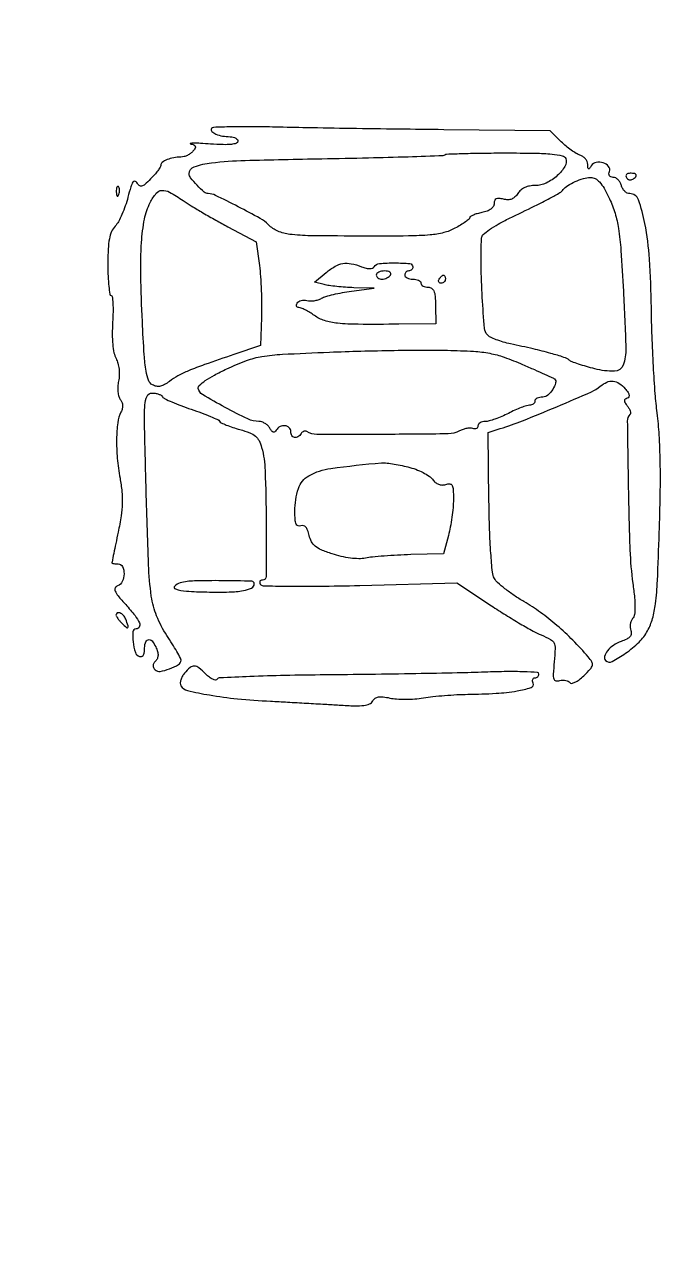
# Model space of a CAD drawing. Extents: x 0 to 2558, y 0 to 3412.
# Drawn here: x 1433.5 to 1590.4, y 922.4 to 1221.6 of the extents above; entities that cross this region are included whole.
import ezdxf

# ---------------------------------------------------------------- set-up
doc = ezdxf.new("R2010")
doc.units = 0

msp = doc.modelspace()

# ---------------------------------------------------------------- linework, layer by layer
for points in [[(1286.775, 2242.902503, 0.000001), (1177.44536, 2242.627485, 0.134519)], [(1176.555032, 2242.380365, -0.000002), (1098.265318, 2241.934774, -0.000173)], [(1319.866449, 1231.417086, 0.007685), (1320.536456, 1213.5593, 0.010243), (1321.281431, 1203.421734, 0.386908), (1322.843325, 1201.999537, 0.183699), (1323.666424, 1202.31224, 0.136577), (1324.198222, 1203.136634, 0.058831), (1324.496883, 1204.742271, 0.010899), (1324.631041, 1207.749537, -0.000005), (1324.704195, 1210.958263, -0.000001), (1324.831971, 1216.559674, -0.000001), (1324.980176, 1223.055371, -0.000001), (1325.131041, 1229.666374, -0.003312)], [(1347, 900.068317, 0.000002), (1365.687198, 900.484728, 0.000002), (1385.0375, 900.916042, 0.000002), (1402.386564, 901.302857, 0.000005), (1414, 901.561942, 0.001032)]]:
    msp.add_lwpolyline(points, format="xyb")
for points in [[(1479.489297, 1195.982683, 0.352798), (1479.574283, 1195.30501, 0.090284), (1480.56216, 1194.646956, 0.059207), (1482.191558, 1194.162009, 0.042776), (1484.081787, 1194, -0.057341), (1484.815472, 1193.915582, -0.076628), (1485.436525, 1193.666033, -0.095594), (1485.852767, 1193.296788, -0.165114), (1486, 1192.86309, -0.328828), (1485.636814, 1192.370558, -0.050515), (1484.369564, 1192.114871, -0.032032), (1482.322548, 1192.045026, -0.00998), (1479.25, 1192.198453, 0.003983), (1476.772443, 1192.351979, 0.010784), (1475.012474, 1192.408941, 0.039762), (1474.307456, 1192.360432, 0.827496), (1474.303104, 1192.251813, -0.038512), (1475.176697, 1191.976529, -0.218134), (1475.504182, 1191.631283, -0.21989), (1475.455247, 1191.159838, -0.039121), (1474.930659, 1190.416449, -0.06409), (1474.348715, 1189.874238, -0.044335), (1473.572921, 1189.416082, -0.044502), (1472.733073, 1189.103891, -0.066836), (1471.959343, 1189, 0.045858), (1470.185542, 1188.836972, 0.052712), (1468.556091, 1188.353153, 0.062051), (1467.370291, 1187.677514, 0.236506), (1467, 1186.938466, -0.142545), (1466.86419, 1186.471768, -0.018586), (1466.270193, 1185.610072, -0.02041), (1465.46694, 1184.619829, -0.015769), (1464.51555, 1183.606459, -0.013659), (1463.079519, 1182.246814, -0.11793), (1462.309296, 1181.830039, -0.256044), (1461.724904, 1181.973113, -0.079963), (1461.144976, 1182.705426, 0.230502), (1460.6507, 1183.049049, 0.301769), (1460.163941, 1182.824781, 0.065762), (1459.633473, 1181.641858, 0.009832), (1458.935299, 1179.124612, -0.021074), (1458.295874, 1177.005346, -0.019961), (1457.470065, 1174.907976, -0.020379), (1456.590311, 1173.113232, -0.063462), (1455.805873, 1172.022004, 0.083909), (1454.920365, 1170.678061, 0.056795), (1454.374116, 1168.922783, 0.03636), (1454.083004, 1166.414564, 0.010715), (1454, 1162.541813, 0.009921), (1454.057378, 1159.650201, 0.016416), (1454.234234, 1157.215408, 0.010329), (1454.480171, 1155.273806, 0.371883), (1454.797393, 1155, -0.381921), (1455.096224, 1154.73276, -0.013549), (1455.237333, 1153.064881, -0.018906), (1455.278806, 1150.938237, -0.011321), (1455.175317, 1148.41236, 0.015599), (1455.080407, 1145.483515, 0.023713), (1455.198029, 1142.940402, 0.027413), (1455.506794, 1140.87574, 0.072159), (1456.014888, 1139.472181, -0.057467), (1456.476581, 1138.304709, -0.037748), (1456.744646, 1136.88269, -0.036396), (1456.802413, 1135.367394, -0.040708), (1456.633332, 1133.916661, 0.03514), (1456.462167, 1132.577689, 0.038214), (1456.487757, 1131.265447, 0.041683), (1456.690629, 1130.145525, 0.107967), (1457.065762, 1129.420762, -0.081373), (1457.456408, 1128.754548, -0.078888), (1457.619491, 1127.991275, -0.073043), (1457.542572, 1127.164605, -0.056441), (1457.230727, 1126.313922, 0.084556), (1456.434735, 1123.698346, 0.027957), (1456.149719, 1119.680124, 0.026075), (1456.325129, 1114.970169, 0.022509), (1456.988373, 1110.064118, -0.021099), (1457.444924, 1106.757238, -0.032406), (1457.532213, 1103.868971, -0.029215), (1457.244692, 1100.785947, -0.013568), (1456.530559, 1096.828656, 0.000628), (1455.944409, 1094.001283, 0.000997), (1455.450517, 1091.579355, 0.000199), (1455.020509, 1089.444631, 0.048815), (1455.000818, 1089.25, 0.341214), (1455.076026, 1089.151964, 0.023386), (1455.440865, 1089.073437, 0.025646), (1455.925027, 1089.018024, 0.01567), (1456.5, 1089, -0.283036), (1457.592201, 1088.327894, -0.122456), (1457.986595, 1086.59524, -0.104024), (1457.541647, 1084.670557, -0.194887), (1456.392538, 1083.597137, 0.185149), (1455.805053, 1083.068672, 0.223995), (1455.782025, 1082.334863, 0.071594), (1456.505808, 1081.160386, 0.00987), (1458.392538, 1078.987267, -0.015695), (1460.684538, 1076.284395, -0.067636), (1461.760076, 1074.47732, -0.224506), (1461.720056, 1073.474525, -0.279241), (1460.936642, 1073, 0.39085), (1460.161515, 1072.284832, 0.050099), (1460.210228, 1069.811572, 0.046279), (1460.764129, 1067.24185, 0.241754), (1461.75, 1066.243678, 0.156336), (1462.240627, 1066.240228, 0.153355), (1462.646304, 1066.522238, 0.108724), (1462.912243, 1067.083637, 0.056509), (1463, 1067.85765, -0.061536), (1463.219686, 1069.635906, -0.273161), (1463.930313, 1070.355477, -0.292193), (1464.857137, 1070.058367, -0.06622), (1465.776441, 1068.591313, -0.032952), (1466.213716, 1067.435371, -0.077975), (1466.341943, 1066.526327, -0.102161), (1466.175474, 1065.778793, -0.090916), (1465.722669, 1065.122669, 0.063438), (1465.294075, 1064.568938, 0.119149), (1465.13061, 1064.03061, 0.129443), (1465.236492, 1063.507819, 0.082213), (1465.600204, 1062.999796, 0.23993), (1466.855133, 1062.591655, 0.048321), (1469.199195, 1063.197899, 0.048383), (1471.367245, 1064.235423, 0.26024), (1471.992198, 1065.330532, 0.126667), (1471.860299, 1065.863515, 0.00623), (1470.972825, 1067.461147, 0.009756), (1469.84712, 1069.343277, 0.006864), (1468.511037, 1071.41741, -0.050547), (1465.992947, 1076.195937, -0.061531), (1464.688251, 1081.07941, -0.025405), (1464.013646, 1088.781631, -0.002258), (1463.389538, 1108.25, -0.0012), (1463.012747, 1123.240299, -0.021412), (1463.109662, 1128.064379, -0.089487), (1463.644248, 1130.235678, -0.295935), (1464.822522, 1131, -0.040999), (1465.652621, 1130.931819, -0.043374), (1466.444406, 1130.729138, -0.047531), (1467.08824, 1130.432081, -0.123103), (1467.451845, 1130.077916, 0.142745), (1467.960305, 1129.619535, 0.009584), (1469.757316, 1128.793418, 0.013169), (1471.976892, 1127.892963, 0.009453), (1474.5, 1127, -0.008061), (1477.017188, 1126.117014, -0.011526), (1479.21778, 1125.246877, -0.007572), (1481.014405, 1124.455867, -0.1479), (1481.463377, 1124.059258, 0.14433), (1481.877026, 1123.688671, 0.013728), (1483.131882, 1123.133685, 0.016634), (1484.698021, 1122.551882, 0.012359), (1486.462187, 1122.010587, -0.022572), (1488.884615, 1121.212846, -0.080947), (1490.289734, 1120.399334, -0.103983), (1491.173838, 1119.299817, -0.051747), (1491.817513, 1117.623413, -0.057176), (1492.673586, 1111.919607, -0.007176), (1492.928745, 1099.411322, -0.00239), (1492.945779, 1085.927829, -0.413184), (1492.014681, 1085, 0.09323), (1491.627469, 1084.927167, 0.171619), (1491.387596, 1084.720249, 0.174015), (1491.333058, 1084.410922, 0.096173), (1491.470546, 1084.047658, 0.253448), (1492.195479, 1083.631837, 0.002566), (1498.312089, 1083.514348, 0.006798), (1505.945658, 1083.510698, 0.003087), (1515.93265, 1083.703379), (1539.806175, 1084.311442), (1548.321985, 1078.703028, 0.006529), (1551.854262, 1076.442284, 0.006636), (1555.42554, 1074.286962, 0.006478), (1558.578879, 1072.494962, 0.027017), (1560.545929, 1071.545256, -0.023188), (1562.862125, 1070.448757, -0.158815), (1563.72664, 1069.552342, -0.125341), (1564.00125, 1068.217563, -0.012329), (1563.766113, 1064.917688, 0.007808), (1563.524986, 1061.916748, 0.08896), (1563.658337, 1060.740515, 0.28219), (1564.16246, 1060.289023, 0.109454), (1565.138085, 1060.325859, -0.054106), (1565.894808, 1060.438425, -0.060052), (1566.631046, 1060.379106, -0.06846), (1567.237913, 1060.166438, -0.136705), (1567.608698, 1059.824122, 0.308455), (1568.044296, 1059.630207, 0.070355), (1568.85211, 1059.897944, 0.048906), (1569.884805, 1060.542881, 0.027006), (1571.014145, 1061.513552, 0.01361), (1572.6768, 1063.195615, 0.12807), (1573.157729, 1064.080943, 0.199444), (1573.032493, 1064.904829, 0.041376), (1572.154451, 1066.115998, 0.017693), (1568.366181, 1070.220404, 0.019986), (1564.442623, 1073.876188, 0.020907), (1560.418706, 1077.053093, 0.024194), (1556.329441, 1079.72129, -0.015719), (1553.885631, 1081.257454, -0.017796), (1551.644976, 1082.884988, -0.017255), (1549.850463, 1084.391268, -0.087159), (1549.047365, 1085.417304, -0.098476), (1548.570665, 1086.992222, -0.006923), (1548.183382, 1091.605603, -0.009004), (1547.88128, 1097.421402, -0.00525), (1547.717924, 1104.403814), (1547.5, 1121.307628), (1550.5, 1122.23747, 0.019565), (1555.997712, 1124.180245, 0.005553), (1564.386427, 1127.627606, 0.00298), (1572.901732, 1131.298076, 0.072959), (1575.078741, 1132.658707, -0.073251), (1576.693573, 1133.666676, -0.127859), (1578.242111, 1133.912514, -0.12458), (1579.742322, 1133.373753, -0.067612), (1581.214635, 1132.062292, -0.026077), (1581.920512, 1131.145146, -0.10146), (1582.199067, 1130.489199, -0.207491), (1582.101877, 1130.032809, -0.158043), (1581.686876, 1129.724913, 0.089277), (1581.18738, 1129.450156, 0.233722), (1581.021076, 1129.088126, 0.138466), (1581.178736, 1128.585169, 0.027721), (1581.741324, 1127.820612, -0.039937), (1582.173768, 1127.20184, -0.056158), (1582.44689, 1126.586847, -0.070806), (1582.533315, 1126.065777, -0.204894), (1582.400114, 1125.733448, 0.202102), (1581.74073, 1124.113528, 0.001189), (1581.982883, 1107.576257, 0.004798), (1582.386002, 1092.433844, 0.025503), (1583.10733, 1084.183311, -0.009722), (1583.519577, 1080.728312, -0.026615), (1583.632832, 1078.273199, -0.036904), (1583.492826, 1076.546241, -0.135331), (1583.045902, 1075.555308, 0.079272), (1582.679183, 1074.935844, 0.056084), (1582.467699, 1074.154232, 0.055643), (1582.434175, 1073.337548, 0.074201), (1582.594719, 1072.613762, -0.119255), (1582.701203, 1071.793011, -0.156106), (1582.395916, 1071.105852, -0.097731), (1581.599836, 1070.502981, -0.02948), (1580.192147, 1069.917138, 0.064042), (1578.311733, 1068.977659, 0.075145), (1576.843046, 1067.63323, 0.103703), (1576.147049, 1066.272729, 0.269128), (1576.419409, 1065.247257, 0.326361), (1577.983026, 1065.003781, 0.035071), (1581.305571, 1067.025183, 0.039073), (1584.619279, 1069.786873, 0.074517), (1586.710608, 1072.542766, 0.056093), (1587.948028, 1075.567574, 0.039132), (1588.674042, 1079.185788, 0.018715), (1589.144116, 1084.879245, 0.002645), (1589.610505, 1096.632511, 0.004799), (1589.845969, 1106.135568, 0.008177), (1589.83661, 1114.079681, 0.009754), (1589.59133, 1120.69911, 0.017725), (1589.094036, 1126.089745, -0.013181), (1588.61347, 1130.827995, -0.00476), (1588.172479, 1137.582613, -0.004718), (1587.829585, 1144.99299, -0.005591), (1587.650015, 1152, 0.012688), (1587.175462, 1163.912796, 0.030606), (1586.064241, 1172.658446, 0.039047), (1584.477256, 1178.491669, 0.316778), (1582.335422, 1180, -0.118988), (1581.714261, 1180.149944, -0.075238), (1581.106408, 1180.5875, -0.068474), (1580.603563, 1181.235472, -0.06696), (1580.289749, 1182, 0.06556), (1579.978408, 1182.764564, 0.067876), (1579.482579, 1183.4125, 0.075015), (1578.885199, 1183.850183, 0.121231), (1578.27638, 1184, -0.091762), (1577.715057, 1184.103891, -0.159318), (1577.350664, 1184.399771, -0.153159), (1577.222883, 1184.863542, -0.083017), (1577.341982, 1185.448808, 0.268781), (1577.144369, 1186.683196, 0.146158), (1575.833009, 1187.573895, 0.124987), (1574.089391, 1187.674608, 0.206624), (1572.890467, 1186.857012, -0.017977), (1572.43355, 1186.190183, -0.334249), (1572.203373, 1186.121754, -0.293876), (1572.049734, 1186.326839, -0.015551), (1572.015313, 1187.182612, 0.101695), (1571.86732, 1187.870889, 0.070814), (1571.446681, 1188.548002, 0.067438), (1570.828037, 1189.111578, 0.074349), (1570.101047, 1189.467929, -0.059038), (1569.187968, 1189.88147, -0.019914), (1567.966388, 1190.687113, -0.019492), (1566.674369, 1191.693656, -0.021149), (1565.500737, 1192.771991), (1562.799379, 1195.473348), (1536.64969, 1195.719683, -0.000826), (1525.519068, 1195.842924, -0.000689), (1513.696953, 1196.009656, -0.000695), (1502.881356, 1196.192155, -0.001899), (1495.233554, 1196.360907, 0.004811), (1489.346898, 1196.456509, 0.007659), (1484.311269, 1196.412695, 0.002687), (1480.012275, 1196.286297, 0.250675)], [(1566.593064, 1188.618075, -0.233289), (1566.416421, 1186.702883, -0.073649), (1564.518389, 1184.437459, -0.067865), (1561.803262, 1182.616155, -0.114328), (1559.143803, 1182, 0.044537), (1557.725175, 1181.873387, 0.061531), (1556.505583, 1181.494872, 0.068738), (1555.519647, 1180.875227, 0.078709), (1554.790236, 1180.035722, -0.060524), (1554.097463, 1179.177537, -0.098603), (1553.314234, 1178.670885, -0.097704), (1552.391341, 1178.500262, -0.058549), (1551.281762, 1178.64413, 0.035891), (1550.190254, 1178.836166, 0.135204), (1549.511581, 1178.7222, 0.196666), (1549.132321, 1178.312856, 0.089965), (1549, 1177.583408, -0.14207), (1548.791698, 1176.865106, -0.091843), (1548.199005, 1176.225918, -0.070109), (1547.250558, 1175.707824, -0.040667), (1546, 1175.35, 0.019486), (1544.850471, 1175.073119, 0.029704), (1543.88125, 1174.736019, 0.029513), (1543.167314, 1174.3884, 0.271026), (1543, 1174.102404, -0.226608), (1542.835737, 1173.758577, -0.014552), (1541.926533, 1173.066939, -0.018978), (1540.745843, 1172.287868, -0.012829), (1539.345646, 1171.486808, -0.061587), (1536.592798, 1170.415977, -0.040506), (1533.236494, 1169.850234, -0.019386), (1527.939645, 1169.599734, -0.002785), (1517.095646, 1169.568056, -0.0022), (1503.821255, 1169.661623, -0.026533), (1498.724237, 1169.990849, -0.073816), (1495.806002, 1170.782558, -0.093549), (1493.502771, 1172.354372, 0.07031), (1491.43333, 1173.911336, 0.007287), (1486.042742, 1176.786937, 0.005483), (1480.464503, 1179.582051, 0.113874), (1478.653157, 1180, -0.18527), (1477.70851, 1180.362472, -0.019044), (1475.963134, 1182.057806, -0.019527), (1474.354384, 1183.881683, -0.172625), (1474, 1184.877555, -0.320301), (1475.247076, 1186.624562, -0.054468), (1479.473507, 1187.578846, -0.021478), (1487.733982, 1188.160426, -0.002394), (1506.61111, 1188.586235, 0.001361), (1518.082908, 1188.821303, 0.002219), (1527.814413, 1189.090439, 0.000286), (1536.464755, 1189.373054, 0.19029), (1536.89153, 1189.558197, -0.189943), (1537.30418, 1189.73754, -0.001186), (1541.42319, 1189.87022, -0.00458), (1546.159619, 1189.968131, -0.002877), (1551.698051, 1190, -0.003928), (1559.065617, 1189.942117, -0.019202), (1563.226861, 1189.71672, -0.029211), (1565.757265, 1189.331911, -0.254028)], [(1581.510081, 1183.983688, 0.090427), (1581.820631, 1183.639411, 0.095498), (1582.22714, 1183.434921, 0.099685), (1582.665803, 1183.401101, 0.108373), (1583.069098, 1183.542705, 0.050477), (1583.838655, 1184.13314, 0.315493), (1583.933879, 1184.592818, 0.25701), (1583.519563, 1184.914842, 0.039415), (1582.440983, 1185, 0.067432), (1581.890269, 1184.925389, 0.140899), (1581.524436, 1184.701458, 0.190788), (1581.397824, 1184.36964, 0.136093)], [(1577.34902, 1178.75, -0.037008), (1578.732668, 1175.180877, -0.036625), (1579.580825, 1171.434376, -0.020447), (1580.165812, 1166.065381, -0.003656), (1580.773769, 1156, -0.00472), (1581.384463, 1141.993798, -0.096846), (1580.718285, 1137.838237, -0.312966), (1578.600177, 1136.351127, -0.062952), (1573.770088, 1136.934644, -0.009131), (1571.676061, 1137.501187, -0.011193), (1569.742774, 1138.109562, -0.00975), (1568.148146, 1138.685794, -0.075389), (1567.460631, 1139.076479, 0.08946), (1566.158716, 1139.768901, 0.01003), (1562.932788, 1140.73261, 0.010384), (1558.6113, 1141.833638, 0.004981), (1553.023627, 1143.075774, -0.019016), (1551.221518, 1143.529807, -0.020622), (1549.508017, 1144.109219, -0.020631), (1548.089598, 1144.723296, -0.087411), (1547.341563, 1145.262087, -0.174882), (1546.615644, 1146.861985, -0.004944), (1546.081327, 1154.504506, -0.010938), (1545.780865, 1162.399969, -0.017831), (1545.911553, 1169.101962, -0.199441), (1546.314456, 1169.938445, -0.027863), (1547.849125, 1171.160543, -0.026633), (1550.017283, 1172.530562, -0.015482), (1552.75, 1173.950877, 0.001986), (1558.968626, 1176.972699, 0.008007), (1562.72734, 1178.892955, 0.009128), (1565.17895, 1180.253308, 0.103542), (1566, 1180.989838, -0.094081), (1567.084753, 1182.000243, -0.03565), (1568.917919, 1182.980503, -0.035777), (1570.943583, 1183.715927, -0.065785), (1572.676451, 1183.969591, -0.123647), (1573.855719, 1183.690891, -0.090879), (1574.921632, 1182.864688, -0.055298), (1576.019371, 1181.325976, -0.016344)], [(1456.078947, 1180.416667, 0.018894), (1456.137993, 1179.670344, 0.168741), (1456.279315, 1179.37858, 0.470617), (1456.461564, 1179.395823, 0.054073), (1456.683114, 1179.8125, 0.051402), (1456.839148, 1180.359369, 0.05415), (1456.876576, 1180.916927, 0.060344), (1456.797407, 1181.402231, 0.126455), (1456.604167, 1181.729167, 0.296942), (1456.385309, 1181.77538, 0.208169), (1456.200665, 1181.592839, 0.077125), (1456.089945, 1181.112848, 0.028489)], [(1472.517865, 1178.28838, 0.012546), (1474.527424, 1176.992552, 0.004792), (1477.386498, 1175.286274, 0.004742), (1480.528151, 1173.491694, 0.005802), (1483.5, 1171.87625), (1490.5, 1168.17574), (1491.268378, 1162.33787, -0.015098), (1491.544285, 1159.606509, -0.007827), (1491.732208, 1156.182317, -0.007774), (1491.815557, 1152.655174, -0.011712), (1491.768378, 1149.580656), (1491.5, 1142.661313), (1485, 1140.461359, 0.002768), (1477.772576, 1137.970528, 0.01424), (1473.816785, 1136.45484, 0.025688), (1471.220463, 1135.214268, 0.039998), (1469.143127, 1133.861965, -0.034978), (1467.940093, 1133.061531, -0.078249), (1466.915526, 1132.674734, -0.096683), (1465.964898, 1132.663293, -0.077823), (1464.998137, 1133.000997, -0.180112), (1464.009991, 1134.120856, -0.051664), (1463.397699, 1136.391802, -0.024029), (1462.945203, 1140.412394, -0.003519), (1462.477721, 1148.606902, -0.007713), (1462.085307, 1159.969266, -0.021332), (1462.273809, 1167.968592, -0.030167), (1463.010848, 1173.762341, -0.072728), (1464.416149, 1177.83785, -0.051406), (1465.889431, 1180.086697, -0.211196), (1467.306963, 1180.810017, -0.143745), (1469.164819, 1180.375048, -0.02058)], [(1516.399499, 1162.038211, 0.029798), (1517.516846, 1161.687987, 0.061117), (1518.426155, 1161.576421, 0.087389), (1519.102385, 1161.69552, 0.168712), (1519.523615, 1162.038211, -0.23694), (1520.798973, 1162.823517, -0.022668), (1524.558012, 1162.978836, -0.021451), (1528.264453, 1162.804772, -0.388143), (1529, 1162, -0.099038), (1528.923658, 1161.618362, -0.097945), (1528.70625, 1161.29375, -0.097945), (1528.381638, 1161.076342, -0.099038), (1528, 1161, 0.099038), (1527.618362, 1160.923658, 0.097945), (1527.29375, 1160.70625, 0.097945), (1527.076342, 1160.381638, 0.099038), (1527, 1160, 0.191087), (1527.151477, 1159.618118, 0.088204), (1527.5875, 1159.29375, 0.068025), (1528.234582, 1159.073693, 0.048028), (1529, 1159, -0.048028), (1529.765418, 1158.926307, -0.068025), (1530.4125, 1158.70625, -0.088204), (1530.848523, 1158.381882, -0.191087), (1531, 1158, 0.170551), (1531.134048, 1157.618446, 0.094237), (1531.514062, 1157.293677, 0.074779), (1532.080564, 1157.073969, 0.055193), (1532.75, 1156.99975, -0.14078), (1533.611209, 1156.752232, -0.156751), (1534.166749, 1156.092992, -0.076496), (1534.47378, 1154.819457, -0.015644), (1534.59589, 1152.49975), (1534.69178, 1148), (1525.59589, 1147.907263, -0.00379), (1515.536183, 1147.88095, -0.024467), (1510.466836, 1148.154388, -0.05025), (1507.277284, 1148.811663, -0.079979), (1504.790493, 1150.053856, 0.017534), (1503.672514, 1150.798872, 0.020102), (1502.553922, 1151.42832, 0.019663), (1501.572122, 1151.882202, 0.098747), (1500.981476, 1152, -0.11604), (1500.616175, 1152.085936, -0.18557), (1500.40231, 1152.319341, -0.155608), (1500.379024, 1152.671481, -0.077874), (1500.553842, 1153.087118, -0.119908), (1500.940791, 1153.4688, -0.071268), (1501.54098, 1153.720841, -0.06465), (1502.253476, 1153.811206, -0.063287), (1502.970826, 1153.71788, 0.065281), (1503.771668, 1153.616924, 0.037965), (1504.738903, 1153.695313, 0.037293), (1505.713127, 1153.924771, 0.051129), (1506.539235, 1154.281895, -0.05697), (1507.589947, 1154.721663, -0.012909), (1509.462756, 1155.213371, -0.013208), (1511.665601, 1155.670297, -0.012483), (1513.931268, 1156.020015), (1519.5, 1156.737765), (1514.5, 1156.882537, -0.009822), (1512.414061, 1156.983972, -0.009118), (1510.281235, 1157.168857, -0.009141), (1508.390525, 1157.402569, -0.030093), (1507.159523, 1157.653946), (1504.819046, 1158.280583), (1507.659523, 1160.604329, -0.040309), (1509.875391, 1162.136917, -0.090725), (1511.792029, 1162.822601, -0.091009), (1513.823446, 1162.784191, -0.040747)], [(1520, 1160, 0.142666), (1520.111069, 1159.61866, 0.09965), (1520.423289, 1159.29375, 0.08433), (1520.890182, 1159.074854, 0.067639), (1521.440983, 1159, 0.061875), (1522.038022, 1159.074167, 0.051278), (1522.640225, 1159.29375, 0.053305), (1523.157656, 1159.617164, 0.08825), (1523.5, 1160, 0.202618), (1523.558599, 1160.378123, 0.181468), (1523.33165, 1160.70625, 0.104212), (1522.804599, 1160.928459, 0.047867), (1522.059017, 1161, 0.0466), (1521.270941, 1160.926392, 0.066561), (1520.604836, 1160.70625, 0.086673), (1520.155423, 1160.381985, 0.195654)], [(1537, 1159, -0.105053), (1536.918938, 1158.618444, -0.099167), (1536.688914, 1158.29375, -0.09642), (1536.345238, 1158.076123, -0.093332), (1535.940983, 1158, -0.108972), (1535.586039, 1158.078288, -0.182303), (1535.3746, 1158.29375, -0.161196), (1535.343488, 1158.6179, -0.082592), (1535.5, 1159, -0.029505), (1535.768994, 1159.382774, -0.035638), (1536.066025, 1159.70625, -0.038439), (1536.34829, 1159.934461, -0.151918), (1536.559017, 1160, -0.210953), (1536.727648, 1159.92554, -0.081139), (1536.870461, 1159.70625, -0.061769), (1536.967655, 1159.382849, -0.042167)], [(1556, 1138.00999, -0.001732), (1558.8992, 1136.747553, -0.002668), (1561.397134, 1135.633598, -0.000861), (1563.551787, 1134.654436, -0.078295), (1563.841306, 1134.46287, -0.285702), (1564.121068, 1133.465269, -0.073744), (1563.392069, 1131.877345, -0.068604), (1562.16546, 1130.463485, -0.181763), (1560.932612, 1130, 0.04977), (1560.193065, 1129.926202, 0.069758), (1559.567705, 1129.70625, 0.089917), (1559.146891, 1129.381774, 0.185742), (1559, 1129, -0.127996), (1558.900748, 1128.618638, -0.10074), (1558.621486, 1128.29375, -0.089326), (1558.203741, 1128.075314, -0.07605), (1557.711442, 1128, 0.078605), (1556.98424, 1127.884966, 0.013166), (1555.649051, 1127.4125, 0.014138), (1554.096385, 1126.765701, 0.012124), (1552.5, 1126, -0.01656), (1550.866908, 1125.234437, -0.017105), (1549.204074, 1124.5875, -0.017084), (1547.729715, 1124.127116, -0.067227), (1546.788558, 1124, 0.058657), (1546.104521, 1123.919475, 0.077716), (1545.525389, 1123.681771, 0.096322), (1545.137419, 1123.329894, 0.161916), (1545, 1122.916667, -0.129173), (1544.901027, 1122.539956, -0.147772), (1544.632812, 1122.283223, -0.124871), (1544.227564, 1122.191899, -0.079537), (1543.75, 1122.281539, 0.09373), (1543.129624, 1122.379982, 0.038573), (1542.279687, 1122.288989, 0.036431), (1541.357595, 1122.047058, 0.038746), (1540.5, 1121.677506, -0.118597), (1537.652882, 1120.955872, -0.002067), (1521.604906, 1120.827344, -0.001825), (1505.425424, 1120.823693, -0.138412), (1502.948225, 1121.531998, 0.124665), (1502.590942, 1121.644685, 0.100781), (1502.191634, 1121.587023, 0.090432), (1501.811124, 1121.366792, 0.078203), (1501.510081, 1121.016312, -0.104931), (1500.751505, 1120.222447, -0.199951), (1499.901611, 1120.046328, -0.224258), (1499.248066, 1120.524422, -0.125147), (1499, 1121.5, 0.197935), (1498.596527, 1122.479274, 0.173128), (1497.591836, 1122.960019, 0.143909), (1496.358283, 1122.732473, 0.138106), (1495.420634, 1121.871584, -0.098158), (1495.053994, 1121.47744, -0.23604), (1494.671124, 1121.414768, -0.151976), (1494.262345, 1121.696225, -0.03901), (1493.811927, 1122.371584, 0.07214), (1493.334248, 1122.994447, 0.055472), (1492.657331, 1123.521653, 0.056299), (1491.894048, 1123.879492, 0.081659), (1491.161094, 1124, -0.111523), (1488.41071, 1124.621188, -0.013407), (1482.831899, 1127.462533, -0.009799), (1477.282008, 1130.621618, -0.212471), (1476.224307, 1132.11893, -0.266529), (1476.4829, 1132.887262, -0.030992), (1477.968808, 1134.048188, -0.027627), (1480.202209, 1135.405306, -0.01297), (1483.224307, 1136.920879, -0.020358), (1488.110068, 1138.976161, -0.048899), (1491.90127, 1139.983752, -0.027561), (1496.913894, 1140.521839, -0.003011), (1508.5, 1141.052935, -0.003324), (1516.197489, 1141.30811, -0.002707), (1524.44375, 1141.481943, -0.002734), (1532.039737, 1141.559384, -0.007141), (1537.5, 1141.507209, -0.008339), (1543.957756, 1141.245443, -0.032422), (1547.92746, 1140.758674, -0.038998), (1551.428771, 1139.809264, -0.016119)], [(1527.80718, 1112.830583, -0.02775), (1529.701561, 1112.245196, -0.027999), (1531.513642, 1111.455079, -0.029157), (1533.006263, 1110.589614, -0.092082), (1533.835007, 1109.790176, 0.060354), (1534.531248, 1109.02814, 0.085008), (1535.318931, 1108.555642, 0.09074), (1536.178361, 1108.390605, 0.079182), (1537.085007, 1108.52698, -0.088094), (1538.106357, 1108.662168, -0.269834), (1538.671688, 1108.298809, -0.108432), (1538.936303, 1107.289527, -0.011215), (1538.98071, 1104.817388, -0.021865), (1538.885322, 1102.839522, -0.012229), (1538.605566, 1100.446358, -0.012183), (1538.203843, 1098.036659, -0.019354), (1537.73071, 1096), (1536.5, 1091.5), (1528.5, 1091.270703, 0.00593), (1525.203909, 1091.137091, 0.00595), (1521.915635, 1090.925448, 0.005829), (1519.052632, 1090.673335, 0.023565), (1517.319183, 1090.417358, -0.052799), (1515.686811, 1090.272959, -0.027217), (1513.63885, 1090.420032, -0.025261), (1511.391146, 1090.821208, -0.023391), (1509.13585, 1091.454878, -0.018542), (1506.478403, 1092.448363, -0.071103), (1504.96466, 1093.349188, -0.103104), (1504.064399, 1094.447687, -0.066311), (1503.499746, 1096.001158, 0.033012), (1503.134293, 1097.261594, 0.094367), (1502.669896, 1098.042725, 0.155403), (1502.101597, 1098.38176, 0.150104), (1501.433078, 1098.335946, -0.184301), (1500.758871, 1098.334668, -0.210921), (1500.302912, 1098.784258, -0.079729), (1500.06077, 1099.879627, -0.014611), (1500, 1101.958753, -0.076502), (1500.858685, 1107.538112, -0.191443), (1503.416352, 1110.676998, -0.094379), (1508.80815, 1112.467176, -0.011381), (1521.30718, 1113.842658, -0.049164), (1522.297497, 1113.831365, -0.011203), (1523.962017, 1113.610265, -0.011488), (1525.877997, 1113.266681, -0.010951)], [(1471.75, 1084.310674, 0.131802), (1470.432543, 1083.560359, 0.55813), (1470.595361, 1082.855879, 0.064229), (1473.305149, 1082.314311, 0.01232), (1478.323959, 1082.091648, 0.010156), (1483.851327, 1082.095036, 0.037517), (1487.323302, 1082.4291, 0.068846), (1489.349091, 1083.074434, 0.288888), (1490, 1084.106989, 0.406786), (1489.389338, 1084.733379, 0.003567), (1482.10722, 1084.86661, 0.009575), (1475.27246, 1084.812006, 0.05718)], [(1456, 1076.428571, 0.136573), (1456.085815, 1076.120258, 0.020956), (1456.440625, 1075.584375, 0.0221), (1456.925657, 1074.973333, 0.017569), (1457.5, 1074.357143, 0.013589), (1458.577862, 1073.336331, 0.423452), (1458.909134, 1073.359583, 0.263349), (1458.987777, 1073.780747, 0.009001), (1458.393011, 1075.418213, 0.091984), (1457.821067, 1076.351371, 0.109934), (1456.98257, 1076.948078, 0.215958), (1456.314707, 1076.930793, 0.287429)], [(1472.837264, 1062.122906, 0.05043), (1472.277002, 1061.316706, 0.057384), (1471.917984, 1060.448008, 0.065926), (1471.800893, 1059.649506, 0.142838), (1471.964745, 1059.057043, 0.198724), (1473.596448, 1057.880082, 0.015361), (1478.99289, 1056.775899, 0.018586), (1485.879138, 1055.848005, 0.011597), (1494, 1055.249407, -0.000866), (1498.178184, 1055.031455, -0.000606), (1502.886297, 1054.771965, -0.000611), (1507.397043, 1054.51234, -0.001274), (1510.910798, 1054.296807, 0.008489), (1514.742735, 1054.117211, 0.038008), (1516.986165, 1054.220757, 0.071848), (1518.363805, 1054.59544, 0.164354), (1519.152589, 1055.308178, -0.109161), (1519.738513, 1055.965984, -0.114128), (1520.537976, 1056.302481, -0.074523), (1521.677683, 1056.32796, -0.023856), (1523.350724, 1056.033667, 0.039334), (1524.985998, 1055.797887, 0.017471), (1527.165519, 1055.73329, 0.017168), (1529.4897, 1055.825472, 0.022205), (1531.608933, 1056.077516, -0.013771), (1533.910874, 1056.390735, -0.00696), (1536.825749, 1056.664884, -0.006907), (1539.846171, 1056.864647, -0.010211), (1542.5, 1056.949081, 0.011561), (1549.469208, 1057.189647, 0.027127), (1554.644967, 1057.771068, 0.0337), (1558.068154, 1058.585166, 0.433546), (1558.582595, 1059.645356, -0.062724), (1558.455118, 1060.163752, -0.109372), (1558.499999, 1060.602073, -0.151229), (1558.705721, 1060.890175, -0.164078), (1559.031385, 1061, 0.095366), (1559.401099, 1061.071164, 0.097006), (1559.715469, 1061.27432, 0.09876), (1559.925927, 1061.57751, 0.102836), (1560, 1061.933856, 0.396749), (1559.634864, 1062.321581, 0.006252), (1556.32873, 1062.478704, 0.011848), (1552.121737, 1062.526201, 0.005765), (1546.75, 1062.3976, -0.003421), (1539.92221, 1062.202116, -0.00109), (1529.754688, 1062.002797, -0.001088), (1518.425975, 1061.830065, -0.001213), (1507.5, 1061.713745, 0.003105), (1497.487096, 1061.569232, 0.004989), (1488.95186, 1061.307803, 0.001239), (1481.529703, 1060.987894, 0.227808), (1480.868034, 1060.631966, -0.269433), (1480.469678, 1060.456393, -0.079012), (1479.799536, 1060.641089, -0.055949), (1478.975465, 1061.133281, -0.033815), (1478.118034, 1061.881966, 0.025989), (1476.379737, 1063.448378, 0.160321), (1475.269679, 1063.870688, 0.190169), (1474.232146, 1063.515011, 0.039168)]]:
    msp.add_lwpolyline(points, format="xyb", close=True)

doc.saveas('drawing.dxf')
